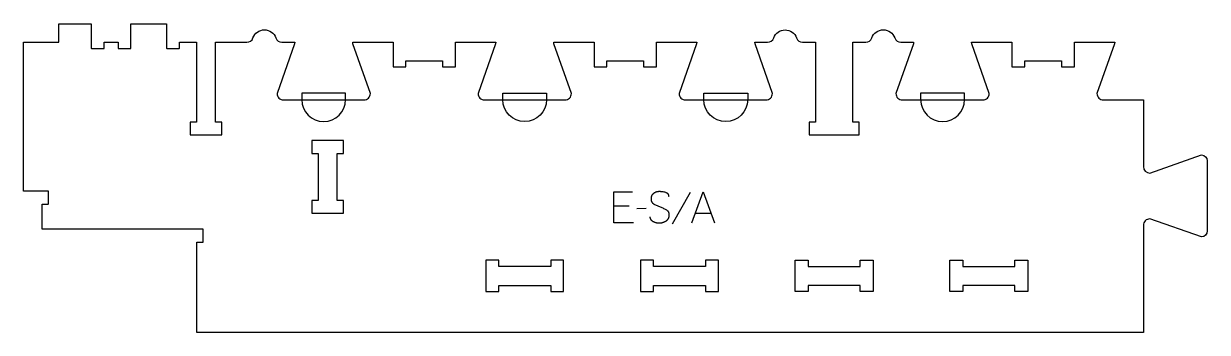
# Model space of a CAD drawing. Extents: x -571 to 576, y -136 to 164.
import ezdxf

# ---------------------------------------------------------------- set-up
doc = ezdxf.new("R2010")
doc.units = 0
for name, color, linetype in [('1_ANYTOOL_1MMDEEP_LABELS_S', 2, 'CONTINUOUS'), ('3_ANYTOOL_CUTTHROUGH_INSID', 4, 'CONTINUOUS'), ('4_ANYTOOL_CUTTHROUGH_OUTSI', 5, 'CONTINUOUS'), ('5_ANYTOOL_HALF_MILL_9MM_IN', 3, 'CONTINUOUS')]:
    doc.layers.add(name, color=color, linetype=linetype)

msp = doc.modelspace()

# ---------------------------------------------------------------- linework, layer by layer
at = {"layer": '1_ANYTOOL_1MMDEEP_LABELS_S'}
for p, q in [((74.9, -0.1), (57.7, -30.9)), ((15.8, -13.6), (1.2, -13.6)), ((32.3, -15.8), (23.5, -15.9)), ((80.1, -20.1), (95, -20.1))]:
    msp.add_line(p, q, dxfattribs=at)
for points in [[(20.1, -29.7), (1.2, -29.7), (1.2, 0.3), (19, 0.3)], [(54.6, -4.2), (54.6, -4.1), (54.5, -4), (54.5, -3.9), (54.5, -3.8), (54.5, -3.7), (54.5, -3.6), (54.5, -3.5), (54.5, -3.4), (54.5, -3.3), (54.5, -3.3), (54.4, -3.2), (54.4, -3.1), (54.4, -3), (54.4, -2.9), (54.3, -2.9), (54.3, -2.8), (54.3, -2.7), (54.3, -2.6), (54.2, -2.5), (54.2, -2.5), (54.2, -2.4), (54.1, -2.3), (54.1, -2.3), (54.1, -2.2), (54, -2.1), (54, -2), (53.9, -2), (53.9, -1.9), (53.8, -1.9), (53.8, -1.8), (53.7, -1.7), (53.7, -1.7), (53.6, -1.6), (53.6, -1.5), (53.5, -1.5), (53.5, -1.4), (53.4, -1.4), (53.3, -1.3), (53.3, -1.3), (53.2, -1.2), (53.1, -1.2), (53.1, -1.1), (53, -1.1), (52.9, -1), (52.8, -1), (52.8, -0.9), (52.7, -0.9), (52.6, -0.8), (52.5, -0.8), (52.5, -0.7), (52.4, -0.7), (52.2, -0.6), (52, -0.5), (51.8, -0.5), (51.7, -0.4), (51.5, -0.3), (51.3, -0.3), (50.4, 0), (49.7, 0.2), (48.9, 0.3), (48.1, 0.4), (47.7, 0.5), (47.3, 0.6), (47, 0.6), (46.6, 0.6), (46.2, 0.7), (45.9, 0.7), (45.5, 0.7), (45.2, 0.7), (45, 0.7), (44.8, 0.7), (44.6, 0.7), (44.4, 0.7), (44.2, 0.6), (44, 0.6), (43.8, 0.6), (43.6, 0.6), (43.5, 0.5), (43.3, 0.5), (43.1, 0.5), (42.9, 0.4), (42.7, 0.4), (42.6, 0.3), (42.4, 0.3), (42.2, 0.2), (42, 0.2), (41.9, 0.1), (41.7, 0), (41.5, 0), (41.3, -0.1), (41.2, -0.2), (41, -0.3), (40.8, -0.4), (40.7, -0.4), (40.5, -0.5), (40.3, -0.6), (40.2, -0.7), (40, -0.8), (39.9, -0.9), (39.7, -1), (39.6, -1.2), (39.4, -1.3), (39.3, -1.4), (39.1, -1.5), (39, -1.6), (38.8, -1.8), (38.7, -1.9), (38.6, -2), (38.5, -2.2), (38.4, -2.3), (38.2, -2.4), (38.1, -2.6), (38, -2.7), (37.9, -2.9), (37.9, -3), (37.8, -3.2), (37.7, -3.4), (37.6, -3.5), (37.5, -3.7), (37.5, -3.9), (37.4, -4), (37.4, -4.2), (37.3, -4.4), (37.3, -4.6), (37.2, -4.7), (37.2, -4.9), (37.2, -5.1), (37.1, -5.3), (37.1, -5.5), (37.1, -5.7), (37.1, -5.9), (37.1, -6.1), (37.1, -6.3), (37.1, -6.6), (37.1, -6.8), (37.1, -7), (37.1, -7.2), (37.1, -7.4), (37.2, -7.6), (37.2, -7.8), (37.2, -8), (37.3, -8.1), (37.3, -8.3), (37.4, -8.5), (37.5, -8.7), (37.5, -8.8), (37.5, -8.9), (37.6, -8.9), (37.6, -9), (37.6, -9.1), (37.7, -9.2), (37.7, -9.3), (37.8, -9.3), (37.8, -9.4), (37.9, -9.5), (37.9, -9.6), (38, -9.7), (38, -9.7), (38.1, -9.8), (38.1, -9.9), (38.2, -9.9), (38.2, -10), (38.3, -10.1), (38.3, -10.2), (38.4, -10.2), (38.5, -10.3), (38.5, -10.4), (38.6, -10.4), (38.7, -10.5), (38.8, -10.6), (38.9, -10.7), (39.1, -10.9), (39.2, -11), (39.4, -11.1), (39.6, -11.2), (39.7, -11.3), (39.9, -11.4), (40.6, -11.8), (41.3, -12.2), (42.1, -12.5), (42.9, -12.9), (43.6, -13.2), (44.4, -13.6), (45.2, -13.9), (46.1, -14.2), (46.9, -14.5), (47.7, -14.9), (48.5, -15.2), (49.3, -15.6), (50, -15.9), (50.7, -16.3), (51.4, -16.7), (52.1, -17.1), (52.3, -17.3), (52.4, -17.4), (52.6, -17.5), (52.7, -17.5), (52.7, -17.6), (52.8, -17.7), (52.9, -17.7), (53, -17.8), (53, -17.9), (53.1, -17.9), (53.1, -18), (53.2, -18.1), (53.3, -18.1), (53.3, -18.2), (53.4, -18.3), (53.4, -18.3), (53.5, -18.4), (53.6, -18.5), (53.6, -18.6), (53.7, -18.6), (53.7, -18.7), (53.8, -18.8), (53.8, -18.9), (53.9, -18.9), (53.9, -19), (53.9, -19.1), (54, -19.2), (54, -19.3), (54.1, -19.4), (54.1, -19.4), (54.1, -19.5), (54.2, -19.6), (54.2, -19.7), (54.2, -19.8), (54.3, -19.9), (54.3, -20), (54.3, -20.1), (54.4, -20.3), (54.4, -20.5), (54.4, -20.6), (54.5, -20.8), (54.5, -21.1), (54.5, -21.3), (54.5, -21.5), (54.5, -21.7), (54.5, -21.9), (54.5, -22.1), (54.5, -22.4), (54.5, -22.6), (54.5, -22.8), (54.5, -23), (54.4, -23.3), (54.4, -23.5), (54.4, -23.7), (54.3, -23.9), (54.3, -24.1), (54.2, -24.3), (54.1, -24.5), (54.1, -24.7), (54, -24.9), (53.9, -25.1), (53.8, -25.3), (53.8, -25.5), (53.7, -25.7), (53.6, -25.8), (53.5, -26), (53.4, -26.2), (53.2, -26.3), (53.1, -26.5), (53, -26.7), (52.9, -26.8), (52.8, -27), (52.6, -27.1), (52.5, -27.3), (52.3, -27.4), (52.2, -27.5), (52, -27.7), (51.9, -27.8), (51.7, -27.9), (51.5, -28), (51.3, -28.2), (51, -28.4), (50.6, -28.6), (50.2, -28.8), (49.9, -28.9), (49.5, -29.1), (49.1, -29.3), (48.7, -29.4), (48.5, -29.5), (48.4, -29.5), (48.2, -29.6), (48, -29.6), (47.8, -29.7), (47.6, -29.7), (47.4, -29.8), (47.2, -29.8), (46.8, -29.9), (46.4, -29.9), (46, -30), (45.5, -30), (45.1, -30), (44.7, -30), (44.3, -30), (43.9, -30), (43.5, -29.9), (43.1, -29.9), (42.7, -29.8), (42.3, -29.7), (42, -29.6), (41.6, -29.5), (41.2, -29.4), (40.9, -29.3), (40.5, -29.1), (40.1, -29), (39.8, -28.8), (39.4, -28.6), (39.1, -28.5), (38.9, -28.4), (38.8, -28.3), (38.6, -28.1), (38.4, -28), (38.3, -27.9), (38.2, -27.8), (38, -27.7), (37.9, -27.6), (37.8, -27.4), (37.6, -27.3), (37.5, -27.2), (37.4, -27.1), (37.4, -27), (37.3, -26.9), (37.3, -26.9), (37.2, -26.8), (37.2, -26.7), (37.1, -26.6), (37.1, -26.6), (37, -26.5), (37, -26.4), (36.9, -26.3), (36.9, -26.3), (36.9, -26.2), (36.8, -26.1), (36.8, -26), (36.8, -26), (36.7, -25.9), (36.7, -25.8), (36.7, -25.7), (36.6, -25.6), (36.6, -25.6), (36.6, -25.4), (36.5, -25.2), (36.5, -25.1), (36.4, -24.9), (36.4, -24.7), (36.4, -24.5), (36.4, -24.4), (36.4, -24.2), (36.3, -24), (36.3, -23.8)], [(76.6, -29.7), (87.5, 0.3), (98.5, -29.7)]]:
    msp.add_lwpolyline(points, dxfattribs=at)
at = {"layer": '3_ANYTOOL_CUTTHROUGH_INSID'}
for points in [[(-261.1, -20.3), (-261.1, -7.8), (-267.1, -7.8), (-267.1, 37.7), (-261.1, 37.7), (-261.1, 50.2), (-291.6, 50.2), (-291.6, 37.7), (-285.6, 37.7), (-285.6, -7.8), (-291.6, -7.8), (-291.6, -20.3)], [(-110.6, -71.9), (-110.6, -65.9), (-123.1, -65.9), (-123.1, -96.4), (-110.6, -96.4), (-110.6, -90.4), (-60.1, -90.4), (-60.1, -96.4), (-47.6, -96.4), (-47.6, -65.9), (-60.1, -65.9), (-60.1, -71.9)], [(39.4, -71.9), (39.4, -65.9), (26.9, -65.9), (26.9, -96.4), (39.4, -96.4), (39.4, -90.4), (89.9, -90.4), (89.9, -96.4), (102.4, -96.4), (102.4, -65.9), (89.9, -65.9), (89.9, -71.9)], [(239.9, -71.9), (239.9, -65.9), (252.4, -65.9), (252.4, -96.4), (239.9, -96.4), (239.9, -90.4), (189.4, -90.4), (189.4, -96.4), (176.9, -96.4), (176.9, -65.9), (189.4, -65.9), (189.4, -71.9)], [(339.4, -71.9), (389.9, -71.9), (389.9, -65.9), (402.4, -65.9), (402.4, -96.4), (389.9, -96.4), (389.9, -90.4), (339.4, -90.4), (339.4, -96.4), (326.9, -96.4), (326.9, -65.9), (339.4, -65.9)]]:
    msp.add_lwpolyline(points, close=True, dxfattribs=at)
at = {"layer": '4_ANYTOOL_CUTTHROUGH_OUTSI'}
msp.add_lwpolyline([(232.9, 145.6), (245.3, 145.6, 0.317837), (251.2, 149.8, -0.707107), (273.4, 149.8, 0.317837), (279.3, 145.6), (291.7, 145.6), (291.4, 144.2), (274.5, 96), (274.5, 95.9, 0.414214), (280.8, 89.6), (358.8, 89.6, 0.414214), (365, 95.9), (365, 96), (348.1, 144.2), (347.9, 145.6), (387, 145.6), (387, 121.9, 0.414214), (387.2, 121.6), (399.2, 121.6, 0.414214), (399.5, 121.9), (399.5, 127.6), (435, 127.6), (435, 121.9, 0.414214), (435.2, 121.6), (447.2, 121.6, 0.414214), (447.5, 121.9), (447.5, 145.6), (486.6, 145.6), (486.3, 144.2), (469.4, 96), (469.4, 95.9, 0.414214), (475.7, 89.6), (514.4, 89.6), (514.4, 24.9, 0.411451), (520.7, 18.7), (520.7, 18.7), (570.7, 36.2, -0.412073), (576.4, 30.5), (576.4, -37.5, -0.412073), (570.7, -43.3), (520.7, -25.8), (520.7, -25.8, 0.414214), (514.4, -32), (514.4, -135.9), (-403.1, -135.9), (-403.1, -48.4), (-397.3, -48.4, 0.414214), (-397.1, -48.1), (-397.1, -36.1, 0.414214), (-397.3, -35.9), (-553.1, -35.9), (-553.1, -11.4), (-547.3, -11.4, 0.414214), (-547.1, -11.1), (-547.1, 0.9, 0.414214), (-547.3, 1.1), (-571.1, 1.1), (-571.1, 145.6), (-537.3, 145.6, 0.414214), (-537.1, 145.9), (-537.1, 163.6), (-505.6, 163.6), (-505.6, 139.9, 0.414214), (-505.3, 139.6), (-493.3, 139.6, 0.414214), (-493.1, 139.9), (-493.1, 145.6), (-479.6, 145.6), (-479.6, 139.9, 0.414214), (-479.3, 139.6), (-467.3, 139.6, 0.414214), (-467.1, 139.9), (-467.1, 163.6), (-432.6, 163.6), (-432.6, 139.9, 0.414214), (-432.3, 139.6), (-420.3, 139.6, 0.414214), (-420.1, 139.9), (-420.1, 145.6), (-403.6, 145.6), (-403.6, 68.1), (-409.3, 68.1, 0.414214), (-409.6, 67.9), (-409.6, 55.9, 0.414214), (-409.3, 55.6), (-379.3, 55.6, 0.414214), (-379.1, 55.9), (-379.1, 67.9, 0.414214), (-379.3, 68.1), (-385.1, 68.1), (-385.1, 145.6), (-354.7, 145.6, 0.317837), (-348.8, 149.8, -0.707107), (-326.6, 149.8, 0.317837), (-320.7, 145.6), (-308.3, 145.6), (-308.6, 144.2), (-325.5, 96), (-325.5, 95.9, 0.414214), (-319.2, 89.6), (-241.2, 89.6, 0.414214), (-235, 95.9), (-235, 96), (-251.9, 144.2), (-252.1, 145.6), (-213, 145.6), (-213, 121.9, 0.414214), (-212.8, 121.6), (-200.8, 121.6, 0.414214), (-200.5, 121.9), (-200.5, 127.6), (-165, 127.6), (-165, 121.9, 0.414214), (-164.8, 121.6), (-152.8, 121.6, 0.414214), (-152.5, 121.9), (-152.5, 145.6), (-113.4, 145.6), (-113.7, 144.2), (-130.6, 96), (-130.6, 95.9, 0.414214), (-124.3, 89.6), (-46.3, 89.6, 0.414214), (-40.1, 95.9), (-40.1, 96), (-57, 144.2), (-57.2, 145.6), (-18.1, 145.6), (-18.1, 121.9, 0.414214), (-17.9, 121.6), (-5.9, 121.6, 0.414214), (-5.6, 121.9), (-5.6, 127.6), (29.9, 127.6), (29.9, 121.9, 0.414214), (30.1, 121.6), (42.1, 121.6, 0.414214), (42.4, 121.9), (42.4, 145.6), (81.5, 145.6), (81.2, 144.2), (64.3, 96), (64.3, 95.9, 0.414214), (70.6, 89.6), (148.6, 89.6, 0.414214), (154.8, 95.9), (154.8, 96), (137.9, 144.2), (137.7, 145.6), (150.1, 145.6, 0.317837), (156, 149.8, -0.707107), (178.1, 149.8, 0.317837), (184, 145.6), (196.4, 145.6), (196.4, 68.1), (190.7, 68.1, 0.414214), (190.4, 67.9), (190.4, 55.9, 0.414214), (190.7, 55.6), (238.7, 55.6, 0.414214), (238.9, 55.9), (238.9, 67.9, 0.414214), (238.7, 68.1), (232.9, 68.1)], format="xyb", close=True, dxfattribs=at)
at = {"layer": '5_ANYTOOL_HALF_MILL_9MM_IN'}
for points in [[(-301.5, 89.9, 1), (-259, 89.9), (-259, 96.1), (-301.5, 96.1)], [(-64.1, 89.9, -1), (-106.6, 89.9), (-106.6, 96.1), (-64.1, 96.1)], [(130.8, 89.9, -1), (88.3, 89.9), (88.3, 96.1), (130.8, 96.1)], [(298.5, 89.9, 1), (341, 89.9), (341, 96.1), (298.5, 96.1)]]:
    msp.add_lwpolyline(points, format="xyb", close=True, dxfattribs=at)

doc.saveas('drawing.dxf')
